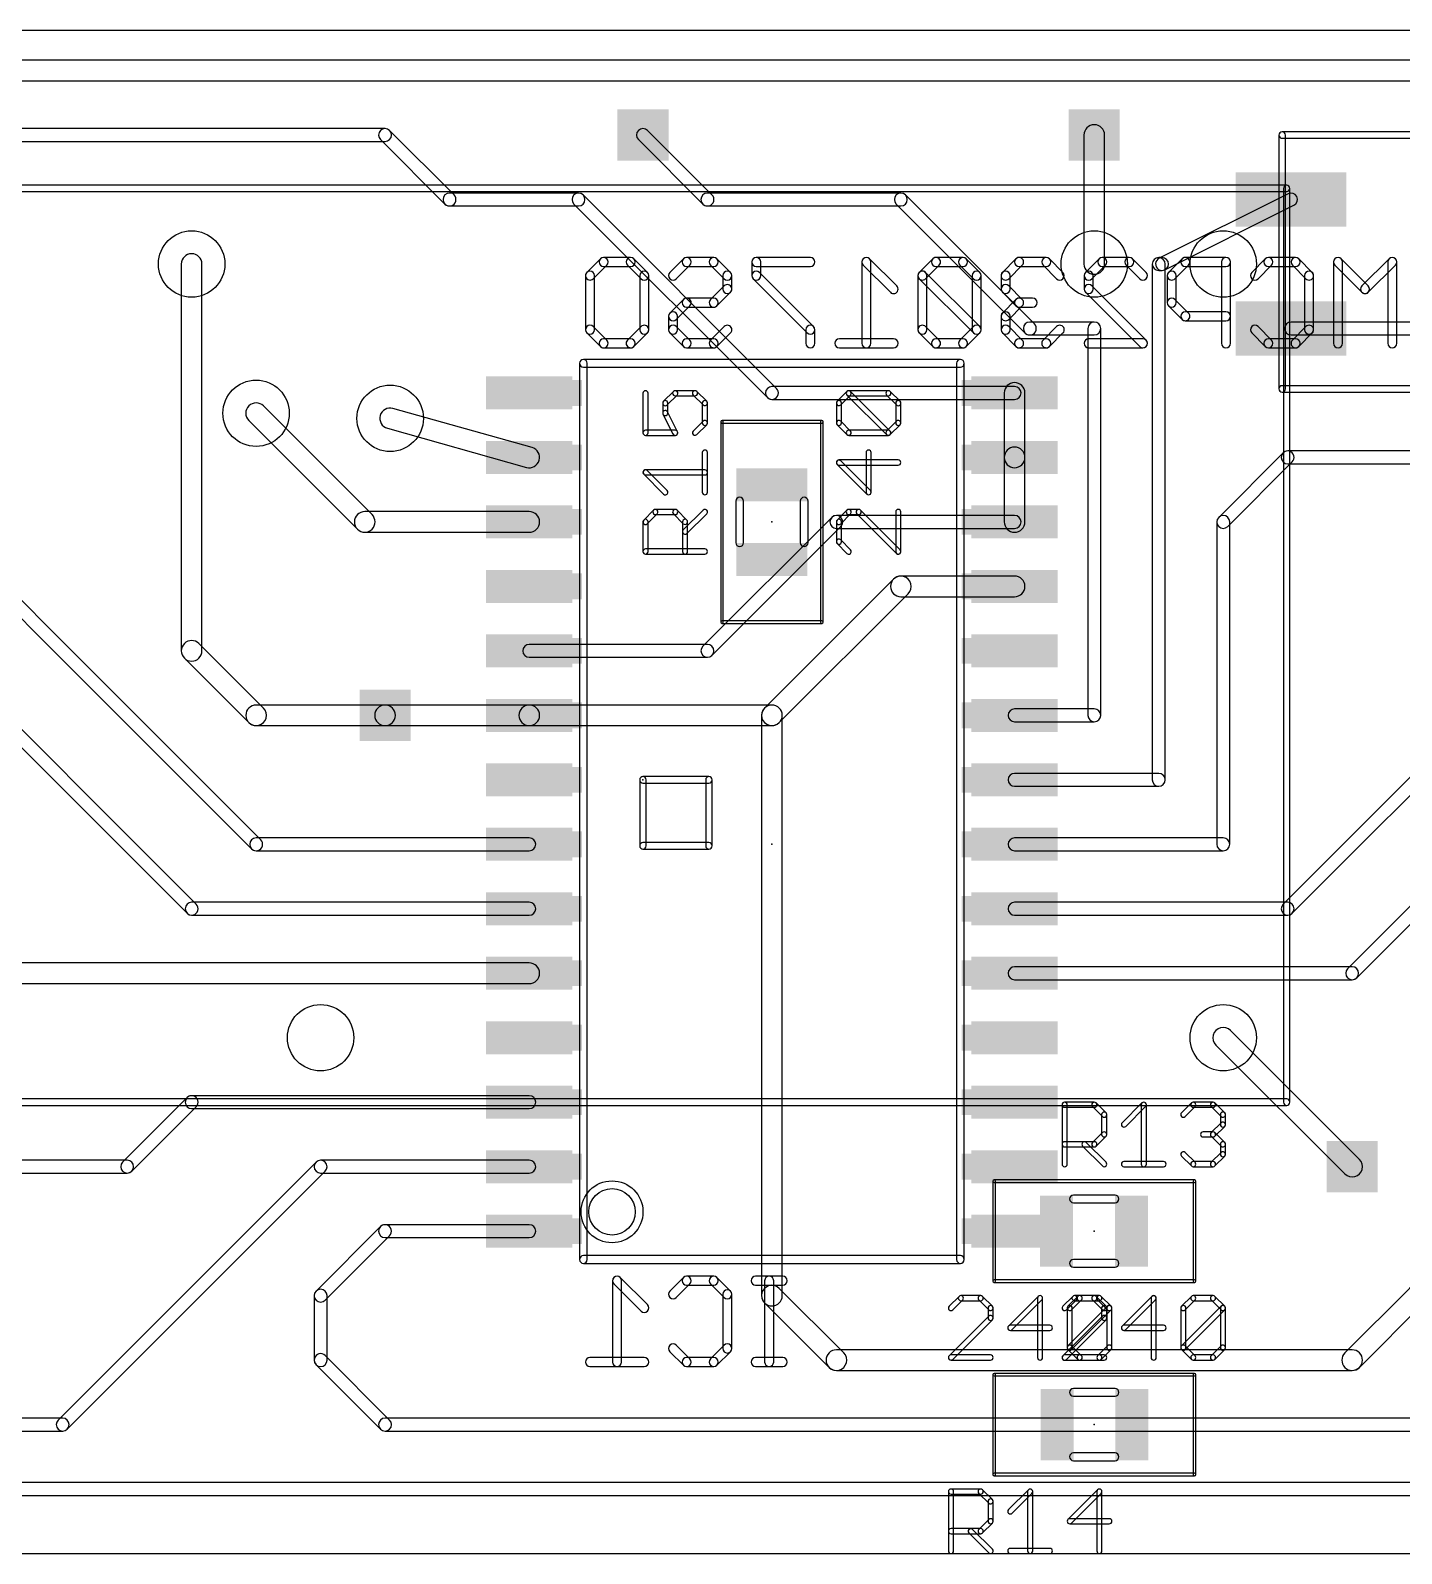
# Model space of a CAD drawing. Extents: x -0.3 to 87.4, y -0.1 to 31.2.
# Drawn here: x 27.3 to 54.31, y 0 to 30 of the extents above; entities that cross this region are included whole.
import ezdxf

# ---------------------------------------------------------------- set-up
doc = ezdxf.new("R2010")
doc.units = 0
for name, color, linetype in [('16', 175, 'CONTINUOUS'), ('17', 82, 'CONTINUOUS'), ('18', 82, 'CONTINUOUS'), ('20', 7, 'CONTINUOUS'), ('21', 253, 'CONTINUOUS'), ('22', 253, 'CONTINUOUS'), ('23', 7, 'CONTINUOUS'), ('24', 7, 'CONTINUOUS'), ('25', 253, 'CONTINUOUS'), ('26', 253, 'CONTINUOUS'), ('27', 253, 'CONTINUOUS'), ('28', 253, 'CONTINUOUS'), ('39', 22, 'CONTINUOUS'), ('49', 253, 'CONTINUOUS'), ('51', 253, 'CONTINUOUS'), ('52', 253, 'CONTINUOUS')]:
    doc.layers.add(name, color=color, linetype=linetype)

# ---------------------------------------------------------------- blocks, each defined once
blk = doc.blocks.new('RECT')
blk.add_solid([(-0.5, -0.5), (0.5, -0.5), (-0.5, 0.5), (0.5, 0.5)])
blk = doc.blocks.new('ROUNDP')
blk.add_circle((0, 0), 0.5)
blk = doc.blocks.new('SQUAREV')
blk.add_solid([(-0.5, -0.5), (0.5, -0.5), (-0.5, 0.5), (0.5, 0.5)])

msp = doc.modelspace()

# ---------------------------------------------------------------- linework, layer by layer
at = {"layer": '16'}
for points in [[(63.5, 29.4132), (3.81, 29.4132, 1), (3.81, 29.0068), (63.5, 29.0068, 1)], [(34.29, 28.067), (26.67, 28.067, 1), (26.67, 27.813), (34.29, 27.813, 1)], [(35.6498, 26.7598), (34.3798, 28.0298, 1), (34.2002, 27.8502), (35.4702, 26.5802, 1)], [(40.7298, 26.7598), (39.4598, 28.0298, 1), (39.2802, 27.8502), (40.5502, 26.5802, 1)], [(48.4632, 25.4), (48.4632, 27.94, 1), (48.0568, 27.94), (48.0568, 25.4, 1)], [(38.1, 26.797), (35.56, 26.797, 1), (35.56, 26.543), (38.1, 26.543, 1)], [(41.9998, 22.9498), (38.1898, 26.7598, 1), (38.0102, 26.5802), (41.8202, 22.7702, 1)], [(44.45, 26.797), (40.64, 26.797, 1), (40.64, 26.543), (44.45, 26.543, 1)], [(47.0798, 24.2198), (44.5398, 26.7598, 1), (44.3602, 26.5802), (46.9002, 24.0402, 1)], [(49.6518, 25.2864), (52.1918, 26.5564, 1), (52.0782, 26.7836), (49.5382, 25.5136, 1)], [(30.6832, 17.78), (30.6832, 25.4, 1), (30.2768, 25.4), (30.2768, 17.78, 1)], [(49.657, 15.24), (49.657, 25.4, 1), (49.403, 25.4), (49.403, 15.24, 1)], [(49.53, 25.273), (49.595, 25.273, 1), (49.595, 25.527), (49.53, 25.527, 1)], [(48.26, 24.257), (46.99, 24.257, 1), (46.99, 24.003), (48.26, 24.003, 1)], [(48.387, 16.51), (48.387, 24.13, 1), (48.133, 24.13), (48.133, 16.51, 1)], [(61.995, 24.257), (52.135, 24.257, 1), (52.135, 24.003), (61.995, 24.003, 1)], [(22.7702, 22.7702), (31.6602, 13.8802, 1), (31.8398, 14.0598), (22.9498, 22.9498, 1)], [(46.69, 22.987), (41.91, 22.987, 1), (41.91, 22.733), (46.69, 22.733, 1)], [(46.8932, 21.59), (46.8932, 22.86, 1), (46.4868, 22.86), (46.4868, 21.59, 1)], [(34.0337, 20.4637), (31.8937, 22.6037, 1), (31.6063, 22.3163), (33.7463, 20.1763, 1)], [(34.335, 22.1644), (37.075, 21.3944, 1), (37.185, 21.7856), (34.445, 22.5556, 1)], [(46.8932, 20.32), (46.8932, 21.59, 1), (46.4868, 21.59), (46.4868, 20.32, 1)], [(51.9802, 21.6798), (50.7102, 20.4098, 1), (50.8898, 20.2302), (52.1598, 21.5002, 1)], [(62.295, 21.717), (52.07, 21.717, 1), (52.07, 21.463), (62.295, 21.463, 1)], [(37.13, 20.5232), (33.89, 20.5232, 1), (33.89, 20.1168), (37.13, 20.1168, 1)], [(43.0902, 20.4098), (40.5502, 17.8698, 1), (40.7298, 17.6902), (43.2698, 20.2302, 1)], [(46.69, 20.447), (43.18, 20.447, 1), (43.18, 20.193), (46.69, 20.193, 1)], [(50.673, 20.32), (50.673, 13.97, 1), (50.927, 13.97), (50.927, 20.32, 1)], [(42.0537, 16.3663), (44.5937, 18.9063, 1), (44.3063, 19.1937), (41.7663, 16.6537, 1)], [(44.45, 18.8468), (46.69, 18.8468, 1), (46.69, 19.2532), (44.45, 19.2532, 1)], [(30.5698, 12.7898), (25.4898, 17.8698, 1), (25.3102, 17.6902), (30.3902, 12.6102, 1)], [(31.8937, 16.6537), (30.6237, 17.9237, 1), (30.3363, 17.6363), (31.6063, 16.3663, 1)], [(40.64, 17.907), (37.13, 17.907, 1), (37.13, 17.653), (40.64, 17.653, 1)], [(34.29, 16.7132), (31.75, 16.7132, 1), (31.75, 16.3068), (34.29, 16.3068, 1)], [(37.13, 16.7132), (34.29, 16.7132, 1), (34.29, 16.3068), (37.13, 16.3068, 1)], [(37.13, 16.3068), (41.91, 16.3068, 1), (41.91, 16.7132), (37.13, 16.7132, 1)], [(42.1132, 5.08), (42.1132, 16.51, 1), (41.7068, 16.51), (41.7068, 5.08, 1)], [(46.69, 16.383), (48.26, 16.383, 1), (48.26, 16.637), (46.69, 16.637, 1)], [(52.1598, 12.6102), (55.9698, 16.4202, 1), (55.7902, 16.5998), (51.9802, 12.7898, 1)], [(46.69, 15.113), (49.53, 15.113, 1), (49.53, 15.367), (46.69, 15.367, 1)], [(31.75, 13.843), (37.13, 13.843, 1), (37.13, 14.097), (31.75, 14.097, 1)], [(50.8, 14.097), (46.69, 14.097, 1), (46.69, 13.843), (50.8, 13.843, 1)], [(55.7902, 14.0598), (53.2502, 11.5198, 1), (53.4298, 11.3402), (55.9698, 13.8802, 1)], [(37.13, 12.827), (30.48, 12.827, 1), (30.48, 12.573), (37.13, 12.573, 1)], [(46.69, 12.573), (52.07, 12.573, 1), (52.07, 12.827), (46.69, 12.827, 1)], [(24.13, 11.2268), (37.13, 11.2268, 1), (37.13, 11.6332), (24.13, 11.6332, 1)], [(53.34, 11.557), (46.69, 11.557, 1), (46.69, 11.303), (53.34, 11.303, 1)], [(50.6563, 10.0163), (53.1963, 7.4763, 1), (53.4837, 7.7637), (50.9437, 10.3037, 1)], [(30.3902, 8.9798), (29.1202, 7.7098, 1), (29.2998, 7.5302), (30.5698, 8.8002, 1)], [(37.13, 9.017), (30.48, 9.017, 1), (30.48, 8.763), (37.13, 8.763, 1)], [(29.21, 7.747), (21.525, 7.747, 1), (21.525, 7.493), (29.21, 7.493, 1)], [(32.9302, 7.7098), (27.8502, 2.6298, 1), (28.0298, 2.4502), (33.1098, 7.5302, 1)], [(37.13, 7.747), (33.02, 7.747, 1), (33.02, 7.493), (37.13, 7.493, 1)], [(33.1098, 4.9902), (34.3798, 6.2602, 1), (34.2002, 6.4398), (32.9302, 5.1698, 1)], [(34.29, 6.223), (37.13, 6.223, 1), (37.13, 6.477), (34.29, 6.477, 1)], [(33.147, 3.81), (33.147, 5.08, 1), (32.893, 5.08), (32.893, 3.81, 1)], [(43.3237, 3.9537), (42.0537, 5.2237, 1), (41.7663, 4.9363), (43.0363, 3.6663, 1)], [(54.4663, 5.2237), (53.1963, 3.9537, 1), (53.4837, 3.6663), (54.7537, 4.9363, 1)], [(34.3798, 2.6298), (33.1098, 3.8998, 1), (32.9302, 3.7202), (34.2002, 2.4502, 1)], [(53.34, 4.0132), (43.18, 4.0132, 1), (43.18, 3.6068), (53.34, 3.6068, 1)], [(27.94, 2.667), (21.525, 2.667, 1), (21.525, 2.413), (27.94, 2.413, 1)], [(55.88, 2.667), (34.29, 2.667, 1), (34.29, 2.413), (55.88, 2.413, 1)], [(17.78, 1.143), (60.96, 1.143, 1), (60.96, 1.397), (17.78, 1.397, 1)]]:
    msp.add_lwpolyline(points, format="xyb", close=True, dxfattribs=at)
at = {"layer": '20'}
for p, q in [((85, 30), (0, 30)), ((0, 0), (85, 0))]:
    msp.add_line(p, q, dxfattribs=at)
at = {"layer": '21'}
for points in [[(19.05, 26.8265), (52.05, 26.8265, 1), (52.05, 26.9535), (19.05, 26.9535, 1)], [(51.9865, 26.89), (51.9865, 8.89, 1), (52.1135, 8.89), (52.1135, 26.89, 1)], [(52.05, 8.9535), (19.05, 8.9535, 1), (19.05, 8.8265), (52.05, 8.8265, 1)]]:
    msp.add_lwpolyline(points, format="xyb", close=True, dxfattribs=at)
at = {"layer": '22'}
for points in [[(60.96, 28.0035), (51.96, 28.0035, 1), (51.96, 27.8765), (60.96, 27.8765, 1)], [(51.8965, 27.94), (51.8965, 22.94, 1), (52.0235, 22.94), (52.0235, 27.94, 1)], [(38.273, 5.7912), (38.273, 23.4442, 1), (38.1206, 23.4442), (38.1206, 5.7912, 1)], [(38.1968, 23.368), (45.6232, 23.368, 1), (45.6232, 23.5204), (38.1968, 23.5204, 1)], [(45.547, 23.4442), (45.547, 5.7912, 1), (45.6994, 5.7912), (45.6994, 23.4442, 1)], [(60.96, 23.0035), (51.96, 23.0035, 1), (51.96, 22.8765), (60.96, 22.8765, 1)], [(45.6232, 5.8674), (38.1968, 5.8674, 1), (38.1968, 5.715), (45.6232, 5.715, 1)]]:
    msp.add_lwpolyline(points, format="xyb", close=True, dxfattribs=at)
for radius in [0.6096, 0.4572]:
    msp.add_circle((38.7604, 6.731), radius, dxfattribs=at)
at = {"layer": '23'}
for p in [(41.91, 20.32), (39.37, 15.24), (48.26, 6.35), (48.26, 2.54)]:
    msp.add_point(p, dxfattribs=at)
at = {"layer": '24'}
msp.add_point((41.91, 13.97), dxfattribs=at)
at = {"layer": '25'}
for points in [[(39.369, 22.8542), (39.369, 22.0746, 1), (39.4706, 22.0746), (39.4706, 22.8542, 1)], [(39.8455, 22.6234), (40.0404, 22.8183, 1), (39.9686, 22.8901), (39.7737, 22.6952, 1)], [(40.0045, 22.8034), (40.3943, 22.8034, 1), (40.3943, 22.905), (40.0045, 22.905, 1)], [(40.3584, 22.8183), (40.5533, 22.6234, 1), (40.6251, 22.6952), (40.4302, 22.8901, 1)], [(39.8604, 22.4644), (39.8604, 22.6593, 1), (39.7588, 22.6593), (39.7588, 22.4644, 1)], [(40.0499, 22.0973), (39.855, 22.4871, 1), (39.7642, 22.4417), (39.9591, 22.0519, 1)], [(40.5384, 22.6593), (40.5384, 22.2695, 1), (40.64, 22.2695), (40.64, 22.6593, 1)], [(40.5533, 22.3054), (40.3584, 22.1105, 1), (40.4302, 22.0387), (40.6251, 22.2336, 1)], [(39.4198, 22.0238), (40.0045, 22.0238, 1), (40.0045, 22.1254), (39.4198, 22.1254, 1)], [(40.64, 20.9052), (40.64, 21.6848, 1), (40.5384, 21.6848), (40.5384, 20.9052, 1)], [(39.8455, 20.9411), (39.4557, 21.3309, 1), (39.3839, 21.2591), (39.7737, 20.8693, 1)], [(39.4198, 21.2442), (40.5892, 21.2442, 1), (40.5892, 21.3458), (39.4198, 21.3458, 1)], [(39.4557, 20.2846), (39.6506, 20.4795, 1), (39.5788, 20.5513), (39.3839, 20.3564, 1)], [(39.6147, 20.4646), (40.0045, 20.4646, 1), (40.0045, 20.5662), (39.6147, 20.5662, 1)], [(39.9686, 20.4795), (40.1635, 20.2846, 1), (40.2353, 20.3564), (40.0404, 20.5513, 1)], [(40.2353, 20.0897), (40.6251, 20.4795, 1), (40.5533, 20.5513), (40.1635, 20.1615, 1)], [(39.4706, 19.7358), (39.4706, 20.3205, 1), (39.369, 20.3205), (39.369, 19.7358, 1)], [(40.1486, 20.3205), (40.1486, 19.7358, 1), (40.2502, 19.7358), (40.2502, 20.3205, 1)], [(40.5892, 19.7866), (39.4198, 19.7866, 1), (39.4198, 19.685), (40.5892, 19.685, 1)], [(47.7266, 7.6708), (47.7266, 8.8402, 1), (47.625, 8.8402), (47.625, 7.6708, 1)], [(47.6758, 8.7894), (48.2605, 8.7894, 1), (48.2605, 8.891), (47.6758, 8.891, 1)], [(48.2246, 8.8043), (48.4195, 8.6094, 1), (48.4913, 8.6812), (48.2964, 8.8761, 1)], [(48.8811, 8.4145), (49.2709, 8.8043, 1), (49.1991, 8.8761), (48.8093, 8.4863, 1)], [(49.1842, 8.8402), (49.1842, 7.6708, 1), (49.2858, 7.6708), (49.2858, 8.8402, 1)], [(50.0505, 8.6094), (50.2454, 8.8043, 1), (50.1736, 8.8761), (49.9787, 8.6812, 1)], [(50.2095, 8.7894), (50.5993, 8.7894, 1), (50.5993, 8.891), (50.2095, 8.891, 1)], [(50.5634, 8.8043), (50.7583, 8.6094, 1), (50.8301, 8.6812), (50.6352, 8.8761, 1)], [(48.4046, 8.6453), (48.4046, 8.2555, 1), (48.5062, 8.2555), (48.5062, 8.6453, 1)], [(50.7583, 8.4863), (50.5634, 8.2914, 1), (50.6352, 8.2196), (50.8301, 8.4145, 1)], [(50.7434, 8.6453), (50.7434, 8.4504, 1), (50.845, 8.4504), (50.845, 8.6453, 1)], [(48.2605, 8.1114), (47.6758, 8.1114, 1), (47.6758, 8.0098), (48.2605, 8.0098, 1)], [(48.0297, 8.0247), (48.4195, 7.6349, 1), (48.4913, 7.7067), (48.1015, 8.0965, 1)], [(48.4195, 8.2914), (48.2246, 8.0965, 1), (48.2964, 8.0247), (48.4913, 8.2196, 1)], [(50.5993, 8.3063), (50.4044, 8.3063, 1), (50.4044, 8.2047), (50.5993, 8.2047, 1)], [(50.5634, 8.2196), (50.7583, 8.0247, 1), (50.8301, 8.0965), (50.6352, 8.2914, 1)], [(50.7434, 8.0606), (50.7434, 7.8657, 1), (50.845, 7.8657), (50.845, 8.0606, 1)], [(50.2454, 7.7067), (50.0505, 7.9016, 1), (49.9787, 7.8298), (50.1736, 7.6349, 1)], [(50.7583, 7.9016), (50.5634, 7.7067, 1), (50.6352, 7.6349), (50.8301, 7.8298, 1)], [(48.8452, 7.62), (49.6248, 7.62, 1), (49.6248, 7.7216), (48.8452, 7.7216, 1)], [(50.5993, 7.7216), (50.2095, 7.7216, 1), (50.2095, 7.62), (50.5993, 7.62, 1)], [(45.4884, 0.0508), (45.4884, 1.2202, 1), (45.3868, 1.2202), (45.3868, 0.0508, 1)], [(45.4376, 1.1694), (46.0223, 1.1694, 1), (46.0223, 1.271), (45.4376, 1.271, 1)], [(45.9864, 1.1843), (46.1813, 0.9894, 1), (46.2531, 1.0612), (46.0582, 1.2561, 1)], [(46.6429, 0.7945), (47.0327, 1.1843, 1), (46.9609, 1.2561), (46.5711, 0.8663, 1)], [(46.946, 1.2202), (46.946, 0.0508, 1), (47.0476, 0.0508), (47.0476, 1.2202, 1)], [(48.3252, 1.2561), (47.7405, 0.6714, 1), (47.8123, 0.5996), (48.397, 1.1843, 1)], [(48.4119, 0.0508), (48.4119, 1.2202, 1), (48.3103, 1.2202), (48.3103, 0.0508, 1)], [(46.1664, 1.0253), (46.1664, 0.6355, 1), (46.268, 0.6355), (46.268, 1.0253, 1)], [(46.1813, 0.6714), (45.9864, 0.4765, 1), (46.0582, 0.4047), (46.2531, 0.5996, 1)], [(47.7764, 0.5847), (48.556, 0.5847, 1), (48.556, 0.6863), (47.7764, 0.6863, 1)], [(46.0223, 0.4914), (45.4376, 0.4914, 1), (45.4376, 0.3898), (46.0223, 0.3898, 1)], [(45.7915, 0.4047), (46.1813, 0.0149, 1), (46.2531, 0.0867), (45.8633, 0.4765, 1)], [(46.607, 0), (47.3866, 0, 1), (47.3866, 0.1016), (46.607, 0.1016, 1)]]:
    msp.add_lwpolyline(points, format="xyb", close=True, dxfattribs=at)
at = {"layer": '26'}
for points in [[(39.4571, 4.9025), (38.9233, 5.4363, 1), (38.7975, 5.3106), (39.3314, 4.7768, 1)], [(38.7715, 5.3735), (38.7715, 3.7719, 1), (38.9493, 3.7719), (38.9493, 5.3735, 1)], [(40.0266, 5.0437), (40.2935, 5.3106, 1), (40.1678, 5.4363), (39.9008, 5.1694, 1)], [(40.2306, 5.2846), (40.7645, 5.2846, 1), (40.7645, 5.4624), (40.2306, 5.4624, 1)], [(40.7016, 5.3106), (40.9686, 5.0437, 1), (41.0943, 5.1694), (40.8274, 5.4363, 1)], [(42.1229, 5.4624), (41.589, 5.4624, 1), (41.589, 5.2846), (42.1229, 5.2846, 1)], [(41.9448, 3.7719), (41.9448, 5.3735, 1), (41.767, 5.3735), (41.767, 3.7719, 1)], [(40.9425, 5.1065), (40.9425, 4.0388, 1), (41.1203, 4.0388), (41.1203, 5.1065, 1)], [(40.2935, 3.8348), (40.0266, 4.1017, 1), (39.9008, 3.976), (40.1678, 3.709, 1)], [(40.9686, 4.1017), (40.7016, 3.8348, 1), (40.8274, 3.709), (41.0943, 3.976, 1)], [(39.3943, 3.8608), (38.3266, 3.8608, 1), (38.3266, 3.683), (39.3943, 3.683, 1)], [(40.7645, 3.8608), (40.2306, 3.8608, 1), (40.2306, 3.683), (40.7645, 3.683, 1)], [(42.1229, 3.8608), (41.589, 3.8608, 1), (41.589, 3.683), (42.1229, 3.683, 1)]]:
    msp.add_lwpolyline(points, format="xyb", close=True, dxfattribs=at)
at = {"layer": '27'}
for points in [[(43.2657, 22.6234), (43.4606, 22.8183, 1), (43.3888, 22.8901), (43.1939, 22.6952, 1)], [(43.4247, 22.8034), (44.2043, 22.8034, 1), (44.2043, 22.905), (43.4247, 22.905, 1)], [(44.2402, 22.1105), (43.4606, 22.8901, 1), (43.3888, 22.8183), (44.1684, 22.0387, 1)], [(44.1684, 22.8183), (44.3633, 22.6234, 1), (44.4351, 22.6952), (44.2402, 22.8901, 1)], [(43.2806, 22.2695), (43.2806, 22.6593, 1), (43.179, 22.6593), (43.179, 22.2695, 1)], [(44.3484, 22.6593), (44.3484, 22.2695, 1), (44.45, 22.2695), (44.45, 22.6593, 1)], [(43.4606, 22.1105), (43.2657, 22.3054, 1), (43.1939, 22.2336), (43.3888, 22.0387, 1)], [(44.3633, 22.3054), (44.1684, 22.1105, 1), (44.2402, 22.0387), (44.4351, 22.2336, 1)], [(44.2043, 22.1254), (43.4247, 22.1254, 1), (43.4247, 22.0238), (44.2043, 22.0238, 1)], [(43.8653, 20.9052), (43.8653, 21.6848, 1), (43.7637, 21.6848), (43.7637, 20.9052, 1)], [(44.3992, 21.5407), (43.2298, 21.5407, 1), (43.2298, 21.4391), (44.3992, 21.4391, 1)], [(43.1939, 21.454), (43.7786, 20.8693, 1), (43.8504, 20.9411), (43.2657, 21.5258, 1)], [(43.3888, 20.5513), (43.1939, 20.3564, 1), (43.2657, 20.2846), (43.4606, 20.4795, 1)], [(43.6196, 20.5662), (43.4247, 20.5662, 1), (43.4247, 20.4646), (43.6196, 20.4646, 1)], [(44.4351, 19.7717), (43.6555, 20.5513, 1), (43.5837, 20.4795), (44.3633, 19.6999, 1)], [(44.3484, 20.5154), (44.3484, 19.7358, 1), (44.45, 19.7358), (44.45, 20.5154, 1)], [(43.179, 20.3205), (43.179, 19.9307, 1), (43.2806, 19.9307), (43.2806, 20.3205, 1)], [(43.1939, 19.8948), (43.3888, 19.6999, 1), (43.4606, 19.7717), (43.2657, 19.9666, 1)], [(45.5966, 5.0661), (45.4017, 4.8712, 1), (45.4735, 4.7994), (45.6684, 4.9943, 1)], [(46.0223, 5.081), (45.6325, 5.081, 1), (45.6325, 4.9794), (46.0223, 4.9794, 1)], [(46.2531, 4.8712), (46.0582, 5.0661, 1), (45.9864, 4.9943), (46.1813, 4.7994, 1)], [(46.268, 4.6404), (46.268, 4.8353, 1), (46.1664, 4.8353), (46.1664, 4.6404, 1)], [(47.1558, 5.0661), (46.5711, 4.4814, 1), (46.6429, 4.4096), (47.2276, 4.9943, 1)], [(47.2425, 3.8608), (47.2425, 5.0302, 1), (47.1409, 5.0302), (47.1409, 3.8608, 1)], [(47.8348, 5.0661), (47.6399, 4.8712, 1), (47.7117, 4.7994), (47.9066, 4.9943, 1)], [(47.8123, 4.7994), (48.0072, 4.9943, 1), (47.9354, 5.0661), (47.7405, 4.8712, 1)], [(47.8272, 4.0557), (47.8272, 4.8353, 1), (47.7256, 4.8353), (47.7256, 4.0557, 1)], [(47.8123, 4.0198), (48.5919, 4.7994, 1), (48.5201, 4.8712), (47.7405, 4.0916, 1)], [(48.2605, 5.081), (47.8707, 5.081, 1), (47.8707, 4.9794), (48.2605, 4.9794, 1)], [(47.9713, 4.9794), (48.3611, 4.9794, 1), (48.3611, 5.081), (47.9713, 5.081, 1)], [(48.4913, 4.8712), (48.2964, 5.0661, 1), (48.2246, 4.9943), (48.4195, 4.7994, 1)], [(48.3252, 4.9943), (48.5201, 4.7994, 1), (48.5919, 4.8712), (48.397, 5.0661, 1)], [(48.5062, 4.6404), (48.5062, 4.8353, 1), (48.4046, 4.8353), (48.4046, 4.6404, 1)], [(48.5052, 4.8353), (48.5052, 4.0557, 1), (48.6068, 4.0557), (48.6068, 4.8353, 1)], [(49.394, 5.0661), (48.8093, 4.4814, 1), (48.8811, 4.4096), (49.4658, 4.9943, 1)], [(49.4807, 3.8608), (49.4807, 5.0302, 1), (49.3791, 5.0302), (49.3791, 3.8608, 1)], [(50.0505, 4.7994), (50.2454, 4.9943, 1), (50.1736, 5.0661), (49.9787, 4.8712, 1)], [(50.0654, 4.0557), (50.0654, 4.8353, 1), (49.9638, 4.8353), (49.9638, 4.0557, 1)], [(50.0505, 4.0198), (50.8301, 4.7994, 1), (50.7583, 4.8712), (49.9787, 4.0916, 1)], [(50.2095, 4.9794), (50.5993, 4.9794, 1), (50.5993, 5.081), (50.2095, 5.081, 1)], [(50.5634, 4.9943), (50.7583, 4.7994, 1), (50.8301, 4.8712), (50.6352, 5.0661, 1)], [(50.7434, 4.8353), (50.7434, 4.0557, 1), (50.845, 4.0557), (50.845, 4.8353, 1)], [(45.4735, 3.8249), (46.2531, 4.6045, 1), (46.1813, 4.6763), (45.4017, 3.8967, 1)], [(47.7117, 3.8249), (48.4913, 4.6045, 1), (48.4195, 4.6763), (47.6399, 3.8967, 1)], [(46.607, 4.3947), (47.3866, 4.3947, 1), (47.3866, 4.4963), (46.607, 4.4963, 1)], [(48.8452, 4.3947), (49.6248, 4.3947, 1), (49.6248, 4.4963), (48.8452, 4.4963, 1)], [(46.2172, 3.9116), (45.4376, 3.9116, 1), (45.4376, 3.81), (46.2172, 3.81, 1)], [(48.4554, 3.9116), (47.6758, 3.9116, 1), (47.6758, 3.81), (48.4554, 3.81, 1)], [(48.0072, 3.8967), (47.8123, 4.0916, 1), (47.7405, 4.0198), (47.9354, 3.8249, 1)], [(48.3611, 3.9116), (47.9713, 3.9116, 1), (47.9713, 3.81), (48.3611, 3.81, 1)], [(48.5201, 4.0916), (48.3252, 3.8967, 1), (48.397, 3.8249), (48.5919, 4.0198, 1)], [(50.2454, 3.8967), (50.0505, 4.0916, 1), (49.9787, 4.0198), (50.1736, 3.8249, 1)], [(50.5993, 3.9116), (50.2095, 3.9116, 1), (50.2095, 3.81), (50.5993, 3.81, 1)], [(50.7583, 4.0916), (50.5634, 3.8967, 1), (50.6352, 3.8249), (50.8301, 4.0198, 1)]]:
    msp.add_lwpolyline(points, format="xyb", close=True, dxfattribs=at)
at = {"layer": '28'}
for points in [[(38.3894, 25.1097), (38.6564, 25.3766, 1), (38.5306, 25.5023), (38.2637, 25.2354, 1)], [(38.5935, 25.3506), (39.1274, 25.3506, 1), (39.1274, 25.5284), (38.5935, 25.5284, 1)], [(39.0645, 25.3766), (39.3314, 25.1097, 1), (39.4571, 25.2354), (39.1902, 25.5023, 1)], [(40.0266, 25.1097), (40.2935, 25.3766, 1), (40.1678, 25.5023), (39.9009, 25.2354, 1)], [(40.2307, 25.3506), (40.7645, 25.3506, 1), (40.7645, 25.5284), (40.2307, 25.5284, 1)], [(40.7017, 25.3766), (40.9686, 25.1097, 1), (41.0943, 25.2354), (40.8274, 25.5023, 1)], [(42.6686, 25.5284), (41.6009, 25.5284, 1), (41.6009, 25.3506), (42.6686, 25.3506, 1)], [(41.512, 25.4395), (41.512, 25.1725, 1), (41.6898, 25.1725), (41.6898, 25.4395, 1)], [(44.3686, 24.9685), (43.8348, 25.5023, 1), (43.709, 25.3766), (44.2429, 24.8428, 1)], [(43.683, 25.4395), (43.683, 23.8379, 1), (43.8608, 23.8379), (43.8608, 25.4395, 1)], [(45.0793, 25.5023), (44.8123, 25.2354, 1), (44.9381, 25.1097), (45.205, 25.3766, 1)], [(45.676, 25.5284), (45.1421, 25.5284, 1), (45.1421, 25.3506), (45.676, 25.3506, 1)], [(46.0058, 25.2354), (45.7388, 25.5023, 1), (45.6131, 25.3766), (45.88, 25.1097, 1)], [(46.7164, 25.5023), (46.4495, 25.2354, 1), (46.5752, 25.1097), (46.8421, 25.3766, 1)], [(47.3131, 25.5284), (46.7793, 25.5284, 1), (46.7793, 25.3506), (47.3131, 25.3506, 1)], [(47.6429, 25.2354), (47.376, 25.5023, 1), (47.2503, 25.3766), (47.5172, 25.1097, 1)], [(48.2124, 25.1097), (48.4793, 25.3766, 1), (48.3536, 25.5023), (48.0866, 25.2354, 1)], [(48.4164, 25.3506), (48.9503, 25.3506, 1), (48.9503, 25.5284), (48.4164, 25.5284, 1)], [(48.8874, 25.3766), (49.1544, 25.1097, 1), (49.2801, 25.2354), (49.0132, 25.5023, 1)], [(49.9907, 25.5023), (49.7238, 25.2354, 1), (49.8495, 25.1097), (50.1165, 25.3766, 1)], [(50.8544, 25.5284), (50.0536, 25.5284, 1), (50.0536, 25.3506), (50.8544, 25.3506, 1)], [(50.9433, 23.8379), (50.9433, 25.4395, 1), (50.7655, 25.4395), (50.7655, 23.8379, 1)], [(51.4867, 25.1097), (51.7536, 25.3766, 1), (51.6279, 25.5023), (51.361, 25.2354, 1)], [(51.6908, 25.3506), (52.2246, 25.3506, 1), (52.2246, 25.5284), (51.6908, 25.5284, 1)], [(52.1617, 25.3766), (52.4287, 25.1097, 1), (52.5544, 25.2354), (52.2875, 25.5023, 1)], [(52.9721, 25.4395), (52.9721, 23.8379, 1), (53.1499, 23.8379), (53.1499, 25.4395, 1)], [(53.6577, 24.9685), (53.1238, 25.5023, 1), (52.9981, 25.3766), (53.532, 24.8428, 1)], [(54.0658, 25.5023), (53.532, 24.9685, 1), (53.6577, 24.8428), (54.1916, 25.3766, 1)], [(54.2176, 23.8379), (54.2176, 25.4395, 1), (54.0398, 25.4395), (54.0398, 23.8379, 1)], [(38.4155, 24.1048), (38.4155, 25.1725, 1), (38.2377, 25.1725), (38.2377, 24.1048, 1)], [(39.3054, 25.1725), (39.3054, 24.1048, 1), (39.4832, 24.1048), (39.4832, 25.1725, 1)], [(40.9425, 25.1725), (40.9425, 24.9056, 1), (41.1203, 24.9056), (41.1203, 25.1725, 1)], [(41.538, 25.1097), (42.6057, 24.042, 1), (42.7315, 24.1677), (41.6637, 25.2354, 1)], [(46.0058, 24.1677), (44.9381, 25.2354, 1), (44.8123, 25.1097), (45.88, 24.042, 1)], [(44.7863, 25.1725), (44.7863, 24.1048, 1), (44.9641, 24.1048), (44.9641, 25.1725, 1)], [(46.0318, 24.1048), (46.0318, 25.1725, 1), (45.854, 25.1725), (45.854, 24.1048, 1)], [(46.4235, 25.1725), (46.4235, 24.9056, 1), (46.6013, 24.9056), (46.6013, 25.1725, 1)], [(48.2384, 24.9056), (48.2384, 25.1725, 1), (48.0606, 25.1725), (48.0606, 24.9056, 1)], [(49.6978, 25.1725), (49.6978, 24.6387, 1), (49.8756, 24.6387), (49.8756, 25.1725, 1)], [(52.4026, 25.1725), (52.4026, 24.1048, 1), (52.5804, 24.1048), (52.5804, 25.1725, 1)], [(40.9686, 24.9685), (40.7017, 24.7015, 1), (40.8274, 24.5758), (41.0943, 24.8428, 1)], [(46.4495, 24.8428), (46.7164, 24.5758, 1), (46.8421, 24.7015), (46.5752, 24.9685, 1)], [(49.2801, 23.9008), (48.2124, 24.9685, 1), (48.0866, 24.8428), (49.1544, 23.775, 1)], [(40.1678, 24.7015), (39.9009, 24.4346, 1), (40.0266, 24.3089), (40.2935, 24.5758, 1)], [(40.7645, 24.7276), (40.2307, 24.7276, 1), (40.2307, 24.5498), (40.7645, 24.5498, 1)], [(46.7164, 24.7015), (46.4495, 24.4346, 1), (46.5752, 24.3089), (46.8421, 24.5758, 1)], [(46.7793, 24.5498), (47.0462, 24.5498, 1), (47.0462, 24.7276), (46.7793, 24.7276, 1)], [(49.7238, 24.5758), (49.9907, 24.3089, 1), (50.1165, 24.4346), (49.8495, 24.7015, 1)], [(39.8748, 24.3718), (39.8748, 24.1048, 1), (40.0526, 24.1048), (40.0526, 24.3718, 1)], [(46.4235, 24.3718), (46.4235, 24.1048, 1), (46.6013, 24.1048), (46.6013, 24.3718, 1)], [(50.0536, 24.2829), (50.8544, 24.2829, 1), (50.8544, 24.4607), (50.0536, 24.4607, 1)], [(38.6564, 23.9008), (38.3894, 24.1677, 1), (38.2637, 24.042), (38.5306, 23.775, 1)], [(39.3314, 24.1677), (39.0645, 23.9008, 1), (39.1902, 23.775), (39.4571, 24.042, 1)], [(39.9009, 24.042), (40.1678, 23.775, 1), (40.2935, 23.9008), (40.0266, 24.1677, 1)], [(40.8274, 23.775), (41.0943, 24.042, 1), (40.9686, 24.1677), (40.7017, 23.9008, 1)], [(42.5797, 24.1048), (42.5797, 23.8379, 1), (42.7575, 23.8379), (42.7575, 24.1048, 1)], [(44.8123, 24.042), (45.0793, 23.775, 1), (45.205, 23.9008), (44.9381, 24.1677, 1)], [(45.7388, 23.775), (46.0058, 24.042, 1), (45.88, 24.1677), (45.6131, 23.9008, 1)], [(46.4495, 24.042), (46.7164, 23.775, 1), (46.8421, 23.9008), (46.5752, 24.1677, 1)], [(47.376, 23.775), (47.6429, 24.042, 1), (47.5172, 24.1677), (47.2503, 23.9008, 1)], [(51.7536, 23.9008), (51.4867, 24.1677, 1), (51.361, 24.042), (51.6279, 23.775, 1)], [(52.4287, 24.1677), (52.1617, 23.9008, 1), (52.2875, 23.775), (52.5544, 24.042, 1)], [(39.1274, 23.9268), (38.5935, 23.9268, 1), (38.5935, 23.749), (39.1274, 23.749, 1)], [(40.2307, 23.749), (40.7645, 23.749, 1), (40.7645, 23.9268), (40.2307, 23.9268, 1)], [(44.3058, 23.9268), (43.238, 23.9268, 1), (43.238, 23.749), (44.3058, 23.749, 1)], [(45.1421, 23.749), (45.676, 23.749, 1), (45.676, 23.9268), (45.1421, 23.9268, 1)], [(46.7793, 23.749), (47.3131, 23.749, 1), (47.3131, 23.9268), (46.7793, 23.9268, 1)], [(48.1495, 23.749), (49.2172, 23.749, 1), (49.2172, 23.9268), (48.1495, 23.9268, 1)], [(52.2246, 23.9268), (51.6908, 23.9268, 1), (51.6908, 23.749), (52.2246, 23.749, 1)]]:
    msp.add_lwpolyline(points, format="xyb", close=True, dxfattribs=at)
at = {"layer": '39'}
for points in [[(40.9524, 18.347), (40.9524, 22.293, 1), (40.9016, 22.293), (40.9016, 18.347, 1)], [(40.927, 22.2676), (42.893, 22.2676, 1), (42.893, 22.3184), (40.927, 22.3184, 1)], [(42.8676, 22.293), (42.8676, 18.347, 1), (42.9184, 18.347), (42.9184, 22.293, 1)], [(42.893, 18.3724), (40.927, 18.3724, 1), (40.927, 18.3216), (42.893, 18.3216, 1)], [(46.287, 7.3076), (50.233, 7.3076, 1), (50.233, 7.3584), (46.287, 7.3584, 1)], [(46.3124, 5.367), (46.3124, 7.333, 1), (46.2616, 7.333), (46.2616, 5.367, 1)], [(50.2076, 7.333), (50.2076, 5.367, 1), (50.2584, 5.367), (50.2584, 7.333, 1)], [(50.233, 5.3924), (46.287, 5.3924, 1), (46.287, 5.3416), (50.233, 5.3416, 1)], [(46.3124, 1.557), (46.3124, 3.523, 1), (46.2616, 3.523), (46.2616, 1.557, 1)], [(46.287, 3.4976), (50.233, 3.4976, 1), (50.233, 3.5484), (46.287, 3.5484, 1)], [(50.2076, 3.523), (50.2076, 1.557, 1), (50.2584, 1.557), (50.2584, 3.523, 1)], [(50.233, 1.5824), (46.287, 1.5824, 1), (46.287, 1.5316), (50.233, 1.5316, 1)]]:
    msp.add_lwpolyline(points, format="xyb", close=True, dxfattribs=at)
at = {"layer": '49'}
for points in [[(39.3065, 15.24), (39.3065, 13.94, 1), (39.4335, 13.94), (39.4335, 15.24, 1)], [(40.67, 15.3035), (39.37, 15.3035, 1), (39.37, 15.1765), (40.67, 15.1765, 1)], [(40.7335, 13.94), (40.7335, 15.24, 1), (40.6065, 15.24), (40.6065, 13.94, 1)], [(39.37, 13.8765), (40.67, 13.8765, 1), (40.67, 14.0035), (39.37, 14.0035, 1)]]:
    msp.add_lwpolyline(points, format="xyb", close=True, dxfattribs=at)
at = {"layer": '51'}
for points in [[(41.3512, 19.91), (41.3512, 20.73, 1), (41.1988, 20.73), (41.1988, 19.91, 1)], [(42.6212, 19.91), (42.6212, 20.73, 1), (42.4688, 20.73), (42.4688, 19.91, 1)], [(47.85, 6.9088), (48.67, 6.9088, 1), (48.67, 7.0612), (47.85, 7.0612, 1)], [(47.85, 5.6388), (48.67, 5.6388, 1), (48.67, 5.7912), (47.85, 5.7912, 1)], [(48.67, 3.2512), (47.85, 3.2512, 1), (47.85, 3.0988), (48.67, 3.0988, 1)], [(48.67, 1.9812), (47.85, 1.9812, 1), (47.85, 1.8288), (48.67, 1.8288, 1)]]:
    msp.add_lwpolyline(points, format="xyb", close=True, dxfattribs=at)

# ---------------------------------------------------------------- block references
at = {"layer": '16'}
for p, xscale, yscale, rotation in [((52.135, 26.67), 2.1844, 1.0668, 180), ((52.135, 24.13), 2.1844, 1.0668, 180), ((37.13, 22.86), 0.65, 1.7, 90), ((46.69, 22.86), 0.65, 1.7, 90), ((37.13, 21.59), 0.65, 1.7, 90), ((46.69, 21.59), 0.65, 1.7, 90), ((37.13, 20.32), 0.65, 1.7, 90), ((46.69, 20.32), 0.65, 1.7, 90), ((37.13, 19.05), 0.65, 1.7, 90), ((46.69, 19.05), 0.65, 1.7, 90), ((37.13, 17.78), 0.65, 1.7, 90), ((46.69, 17.78), 0.65, 1.7, 90), ((37.13, 16.51), 0.65, 1.7, 90), ((46.69, 16.51), 0.65, 1.7, 90), ((37.13, 15.24), 0.65, 1.7, 90), ((46.69, 15.24), 0.65, 1.7, 90), ((37.13, 13.97), 0.65, 1.7, 90), ((46.69, 13.97), 0.65, 1.7, 90), ((37.13, 12.7), 0.65, 1.7, 90), ((46.69, 12.7), 0.65, 1.7, 90), ((37.13, 11.43), 0.65, 1.7, 90), ((46.69, 11.43), 0.65, 1.7, 90), ((37.13, 10.16), 0.65, 1.7, 90), ((46.69, 10.16), 0.65, 1.7, 90), ((37.13, 8.89), 0.65, 1.7, 90), ((46.69, 8.89), 0.65, 1.7, 90), ((37.13, 7.62), 0.65, 1.7, 90), ((46.69, 7.62), 0.65, 1.7, 90), ((37.13, 6.35), 0.65, 1.7, 90), ((46.69, 6.35), 0.65, 1.7, 90)]:
    msp.add_blockref('RECT', p, dxfattribs=dict(at, xscale=xscale, yscale=yscale, rotation=rotation))
at = {"layer": '17', "xscale": 1.308, "yscale": 1.308}
for p, rotation in [((30.48, 25.4), 90), ((48.26, 25.4), 90), ((50.8, 25.4), 90), ((31.75, 22.46), 180), ((34.39, 22.36), 180), ((33.02, 10.16), 90), ((50.8, 10.16), 90)]:
    msp.add_blockref('ROUNDP', p, dxfattribs=dict(at, rotation=rotation))
at = {"layer": '18', "xscale": 1.0064, "yscale": 1.0064}
for p in [(39.37, 27.94), (48.26, 27.94), (34.29, 16.51), (53.34, 7.62)]:
    msp.add_blockref('SQUAREV', p, dxfattribs=at)
at = {"layer": '51', "xscale": 0.65, "yscale": 1.4}
for p, rotation in [((41.9085, 21.0514), 90), ((41.9085, 19.5782), 90), ((47.5286, 2.5385), 180), ((49.0018, 2.5385), 180)]:
    msp.add_blockref('RECT', p, dxfattribs=dict(at, rotation=rotation))
for p in [(47.5182, 6.3515), (48.9914, 6.3515)]:
    msp.add_blockref('RECT', p, dxfattribs=at)
at = {"layer": '52', "xscale": 0.508, "yscale": 1.524, "rotation": 90}
for p in [(37.4094, 22.86), (46.4106, 22.86), (37.4094, 21.59), (46.4106, 21.59), (37.4094, 20.32), (46.4106, 20.32), (37.4094, 19.05), (46.4106, 19.05), (37.4094, 17.78), (46.4106, 17.78), (37.4094, 16.51), (46.4106, 16.51), (37.4094, 15.24), (46.4106, 15.24), (37.4094, 13.97), (46.4106, 13.97), (37.4094, 12.7), (46.4106, 12.7), (37.4094, 11.43), (46.4106, 11.43), (37.4094, 10.16), (46.4106, 10.16), (37.4094, 8.89), (46.4106, 8.89), (37.4094, 7.62), (46.4106, 7.62), (37.4094, 6.35), (46.4106, 6.35)]:
    msp.add_blockref('RECT', p, dxfattribs=at)

doc.saveas('drawing.dxf')
